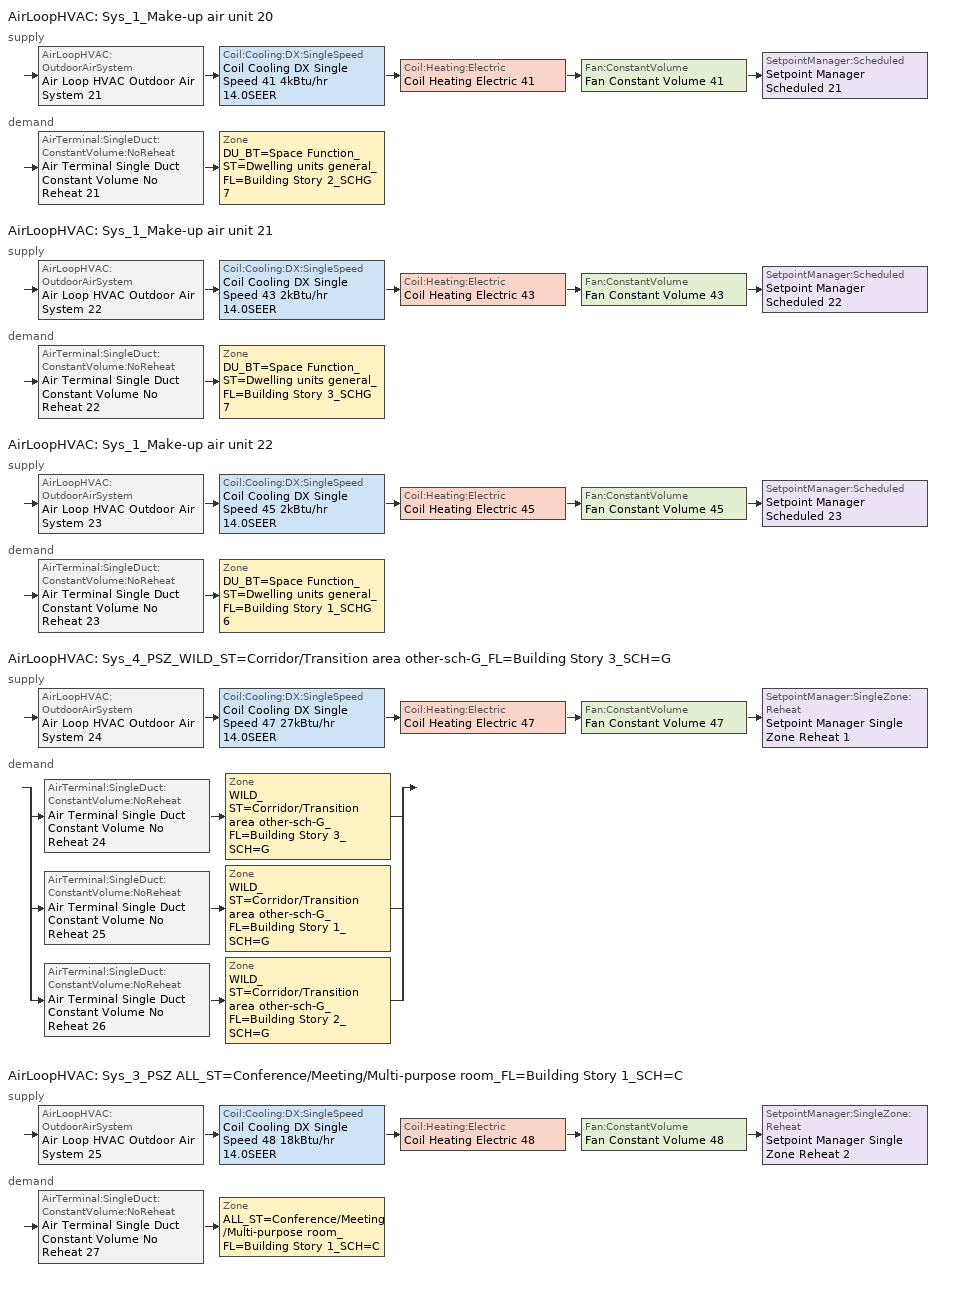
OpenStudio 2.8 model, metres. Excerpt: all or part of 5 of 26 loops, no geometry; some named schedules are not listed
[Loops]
AirLoopHVAC 'Sys_1_Make-up air unit 20'
 supply: AirLoopHVAC:OutdoorAirSystem 'Air Loop HVAC Outdoor Air System 21' > Coil:Cooling:DX:SingleSpeed 'Coil Cooling DX Single Speed 41 4kBtu/hr 14.0SEER' > Coil:Heating:Electric 'Coil Heating Electric 41' > Fan:ConstantVolume 'Fan Constant Volume 41' > SetpointManager:Scheduled 'Setpoint Manager Scheduled 21'
 demand: AirTerminal:SingleDuct:ConstantVolume:NoReheat 'Air Terminal Single Duct Constant Volume No Reheat 21' > Zone 'DU_BT=Space Function_ST=Dwelling units general_FL=Building Story 2_SCHG 7'
AirLoopHVAC 'Sys_1_Make-up air unit 21'
 supply: AirLoopHVAC:OutdoorAirSystem 'Air Loop HVAC Outdoor Air System 22' > Coil:Cooling:DX:SingleSpeed 'Coil Cooling DX Single Speed 43 2kBtu/hr 14.0SEER' > Coil:Heating:Electric 'Coil Heating Electric 43' > Fan:ConstantVolume 'Fan Constant Volume 43' > SetpointManager:Scheduled 'Setpoint Manager Scheduled 22'
 demand: AirTerminal:SingleDuct:ConstantVolume:NoReheat 'Air Terminal Single Duct Constant Volume No Reheat 22' > Zone 'DU_BT=Space Function_ST=Dwelling units general_FL=Building Story 3_SCHG 7'
AirLoopHVAC 'Sys_1_Make-up air unit 22'
 supply: AirLoopHVAC:OutdoorAirSystem 'Air Loop HVAC Outdoor Air System 23' > Coil:Cooling:DX:SingleSpeed 'Coil Cooling DX Single Speed 45 2kBtu/hr 14.0SEER' > Coil:Heating:Electric 'Coil Heating Electric 45' > Fan:ConstantVolume 'Fan Constant Volume 45' > SetpointManager:Scheduled 'Setpoint Manager Scheduled 23'
 demand: AirTerminal:SingleDuct:ConstantVolume:NoReheat 'Air Terminal Single Duct Constant Volume No Reheat 23' > Zone 'DU_BT=Space Function_ST=Dwelling units general_FL=Building Story 1_SCHG 6'
AirLoopHVAC 'Sys_4_PSZ_WILD_ST=Corridor/Transition area other-sch-G_FL=Building Story 3_SCH=G'
 supply: AirLoopHVAC:OutdoorAirSystem 'Air Loop HVAC Outdoor Air System 24' > Coil:Cooling:DX:SingleSpeed 'Coil Cooling DX Single Speed 47 27kBtu/hr 14.0SEER' > Coil:Heating:Electric 'Coil Heating Electric 47' > Fan:ConstantVolume 'Fan Constant Volume 47' > SetpointManager:SingleZone:Reheat 'Setpoint Manager Single Zone Reheat 1'
 demand: split
  | AirTerminal:SingleDuct:ConstantVolume:NoReheat 'Air Terminal Single Duct Constant Volume No Reheat 24' > Zone 'WILD_ST=Corridor/Transition area other-sch-G_FL=Building Story 3_SCH=G'
  | AirTerminal:SingleDuct:ConstantVolume:NoReheat 'Air Terminal Single Duct Constant Volume No Reheat 25' > Zone 'WILD_ST=Corridor/Transition area other-sch-G_FL=Building Story 1_SCH=G'
  | AirTerminal:SingleDuct:ConstantVolume:NoReheat 'Air Terminal Single Duct Constant Volume No Reheat 26' > Zone 'WILD_ST=Corridor/Transition area other-sch-G_FL=Building Story 2_SCH=G'
AirLoopHVAC 'Sys_3_PSZ ALL_ST=Conference/Meeting/Multi-purpose room_FL=Building Story 1_SCH=C'
 supply: AirLoopHVAC:OutdoorAirSystem 'Air Loop HVAC Outdoor Air System 25' > Coil:Cooling:DX:SingleSpeed 'Coil Cooling DX Single Speed 48 18kBtu/hr 14.0SEER' > Coil:Heating:Electric 'Coil Heating Electric 48' > Fan:ConstantVolume 'Fan Constant Volume 48' > SetpointManager:SingleZone:Reheat 'Setpoint Manager Single Zone Reheat 2'
 demand: AirTerminal:SingleDuct:ConstantVolume:NoReheat 'Air Terminal Single Duct Constant Volume No Reheat 27' > Zone 'ALL_ST=Conference/Meeting/Multi-purpose room_FL=Building Story 1_SCH=C'
[Sizing:Zone] Zone Cooling Design Supply Air Temperature Input Method=SupplyAirTemperature; Zone Cooling Design Supply Air Temperature {C}=13; Zone Cooling Design Supply Air Temperature Difference {deltaC}=11.11; Zone Heating Design Supply Air Temperature Input Method=SupplyAirTemperature; Zone Heating Design Supply Air Temperature {C}=43; Zone Heating Design Supply Air Temperature Difference {deltaC}=11.11; Zone Cooling Design Supply Air Humidity Ratio {kg-H2O/kg-air}=0.0085; Zone Heating Design Supply Air Humidity Ratio {kg-H2O/kg-air}=0.008; Zone Heating Sizing Factor=1.3; Zone Cooling Sizing Factor=1.1; Cooling Design Air Flow Method=DesignDay; Heating Design Air Flow Method=DesignDay; Account for Dedicated Outdoor Air System=No; Dedicated Outdoor Air System Control Strategy=NeutralSupplyAir; Dedicated Outdoor Air Low Setpoint Temperature for Design {C}=autosize; Dedicated Outdoor Air High Setpoint Temperature for Design {C}=autosize
DU_BT=Space Function_ST=Dwelling units general_FL=Building Story 2_SCHG 7; DU_BT=Space Function_ST=Dwelling units general_FL=Building Story 3_SCHG 7; DU_BT=Space Function_ST=Dwelling units general_FL=Building Story 1_SCHG 6; ALL_ST=Conference/Meeting/Multi-purpose room_FL=Building Story 1_SCH=C; WILD_ST=Corridor/Transition area other-sch-G_FL=Building Story 3_SCH=G; WILD_ST=Corridor/Transition area other-sch-G_FL=Building Story 1_SCH=G; WILD_ST=Corridor/Transition area other-sch-G_FL=Building Story 2_SCH=G
[Zone equipment]
DU_BT=Space Function_ST=Dwelling units general_FL=Building Story 2_SCHG 7: DU_BT=Space Function_ST=Dwelling units general_FL=Building Story 2_SCHG 7 PTAC, Zone HVAC Baseboard Convective Electric 21, Air Terminal Single Duct Constant Volume No Reheat 21
DU_BT=Space Function_ST=Dwelling units general_FL=Building Story 3_SCHG 7: DU_BT=Space Function_ST=Dwelling units general_FL=Building Story 3_SCHG 7 PTAC, Zone HVAC Baseboard Convective Electric 22, Air Terminal Single Duct Constant Volume No Reheat 22
DU_BT=Space Function_ST=Dwelling units general_FL=Building Story 1_SCHG 6: DU_BT=Space Function_ST=Dwelling units general_FL=Building Story 1_SCHG 6 PTAC, Zone HVAC Baseboard Convective Electric 23, Air Terminal Single Duct Constant Volume No Reheat 23
ALL_ST=Conference/Meeting/Multi-purpose room_FL=Building Story 1_SCH=C: Air Terminal Single Duct Constant Volume No Reheat 27, Zone HVAC Baseboard Convective Electric 27
WILD_ST=Corridor/Transition area other-sch-G_FL=Building Story 3_SCH=G: Air Terminal Single Duct Constant Volume No Reheat 24, Zone HVAC Baseboard Convective Electric 24
WILD_ST=Corridor/Transition area other-sch-G_FL=Building Story 1_SCH=G: Air Terminal Single Duct Constant Volume No Reheat 25, Zone HVAC Baseboard Convective Electric 25
WILD_ST=Corridor/Transition area other-sch-G_FL=Building Story 2_SCH=G: Air Terminal Single Duct Constant Volume No Reheat 26, Zone HVAC Baseboard Convective Electric 26
[AirLoopHVAC] Design Supply Air Flow Rate {m3/s}=AutoSize
Name | Availability Schedule
Sys_1_Make-up air unit 20 | Sys_1_Make-up air unit 20 Occ Sch
Sys_1_Make-up air unit 21 | Sys_1_Make-up air unit 21 Occ Sch
Sys_1_Make-up air unit 22 | Sys_1_Make-up air unit 22 Occ Sch
Sys_4_PSZ_WILD_ST=Corridor/Transition area other-sch-G_FL=Building Story 3_SCH=G | Sys_4_PSZ_WILD_ST=Corridor/Transition area other-sch-G_FL=Building Story 3_SCH=G Occ Sch
Sys_3_PSZ ALL_ST=Conference/Meeting/Multi-purpose room_FL=Building Story 1_SCH=C | Sys_3_PSZ ALL_ST=Conference/Meeting/Multi-purpose room_FL=Building Story 1_SCH=C Occ Sch
[Sizing:System] Design Outdoor Air Flow Rate {m3/s}=Autosize; Central Heating Maximum System Air Flow Ratio=1; Preheat Design Temperature {C}=7; Preheat Design Humidity Ratio {kg-H2O/kg-Air}=0.008; Precool Design Temperature {C}=13; Precool Design Humidity Ratio {kg-H2O/kg-Air}=0.008; Central Cooling Design Supply Air Temperature {C}=13; Central Heating Design Supply Air Temperature {C}=43; Sizing Option=NonCoincident; Central Cooling Design Supply Air Humidity Ratio {kg-H2O/kg-Air}=0.0085; Central Heating Design Supply Air Humidity Ratio {kg-H2O/kg-Air}=0.008; Cooling Design Air Flow Method=DesignDay; Cooling Design Air Flow Rate {m3/s}=0; Heating Design Air Flow Method=DesignDay; Heating Design Air Flow Rate {m3/s}=0; System Outdoor Air Method=ZoneSum; Zone Maximum Outdoor Air Fraction=1; Cooling Supply Air Flow Rate Per Floor Area {m3/s-m2}=0.00996765; Cooling Fraction of Autosized Cooling Supply Air Flow Rate=1; Cooling Supply Air Flow Rate Per Unit Cooling Capacity {m3/s-W}=3.94755e-05; Heating Supply Air Flow Rate Per Floor Area {m3/s-m2}=0.00996765; Heating Fraction of Autosized Heating Supply Air Flow Rate=1; Heating Fraction of Autosized Cooling Supply Air Flow Rate=1; Heating Supply Air Flow Rate Per Unit Heating Capacity {m3/s-W}=3.15882e-05; Cooling Design Capacity Method=CoolingDesignCapacity; Cooling Design Capacity {W}=autosize; Cooling Design Capacity Per Floor Area {W/m2}=234.7; Fraction of Autosized Cooling Design Capacity=1; Heating Design Capacity Method=HeatingDesignCapacity; Heating Design Capacity {W}=autosize; Heating Design Capacity Per Floor Area {W/m2}=157; Fraction of Autosized Heating Design Capacity=1; Central Cooling Capacity Control Method=OnOff
Name | Type of Load to Size On | 100% Outdoor Air in Cooling | 100% Outdoor Air in Heating
Sys_1_Make-up air unit 20; Sys_1_Make-up air unit 21; Sys_1_Make-up air unit 22 | VentilationRequirement | Yes | Yes
Sys_4_PSZ_WILD_ST=Corridor/Transition area other-sch-G_FL=Building Story 3_SCH=G; Sys_3_PSZ ALL_ST=Conference/Meeting/Multi-purpose room_FL=Building Story 1_SCH=C | Sensible | No | No
[Fan:ConstantVolume] Availability Schedule=Always On Discrete; Fan Total Efficiency=0.39975; Pressure Rise {Pa}=640; Maximum Flow Rate {m3/s}=AutoSize; Motor Efficiency=0.615
Fan Constant Volume 41; Fan Constant Volume 42; Fan Constant Volume 43; Fan Constant Volume 44; Fan Constant Volume 45; Fan Constant Volume 46; Fan Constant Volume 47; Fan Constant Volume 48
[Coil:Heating:Electric]
Name | Availability Schedule
Coil Heating Electric 41; Coil Heating Electric 43; Coil Heating Electric 45; Coil Heating Electric 47; Coil Heating Electric 48 | Always On Discrete
Coil Heating Electric 42; Coil Heating Electric 44; Coil Heating Electric 46 | ON_OFF_ALWAYS_OFF
[Coil:Cooling:DX:SingleSpeed] Availability Schedule=Always On Discrete; Rated Total Cooling Capacity {W}=autosize; Rated Sensible Heat Ratio=autosize; Rated Air Flow Rate {m3/s}=autosize; Rated Evaporator Fan Power Per Volume Flow Rate {W/(m3/s)}=773.3; Total Cooling Capacity Function of Temperature Curve=DXCOOL-NECB2011-REF-CAPFT; Total Cooling Capacity Function of Flow Fraction Curve=DXCOOL-NECB2011-REF-CAPFFLOW; Energy Input Ratio Function of Temperature Curve=DXCOOL-NECB2011-REF-COOLEIRFT; Energy Input Ratio Function of Flow Fraction Curve=DXCOOL-NECB2011-REF-COOLEIRFFLOW; Part Load Fraction Correlation Curve=DXCOOL-NECB2011-REF-COOLPLFFPLR; Condenser Type=AirCooled; Evaporative Condenser Effectiveness=0; Evaporative Condenser Air Flow Rate {m3/s}=Autosize; Evaporative Condenser Pump Rated Power Consumption {W}=Autosize; Crankcase Heater Capacity {W}=0; Maximum Outdoor Dry-Bulb Temperature for Crankcase Heater Operation {C}=0; Basin Heater Capacity {W/K}=0; Basin Heater Setpoint Temperature {C}=10
Name | Rated COP {W/W}
Coil Cooling DX Single Speed 41 4kBtu/hr 14.0SEER; Coil Cooling DX Single Speed 43 2kBtu/hr 14.0SEER; Coil Cooling DX Single Speed 45 2kBtu/hr 14.0SEER; Coil Cooling DX Single Speed 47 27kBtu/hr 14.0SEER; Coil Cooling DX Single Speed 48 18kBtu/hr 14.0SEER | 4.11713
Coil Cooling DX Single Speed 42 6kBtu/hr 11.0EER | 3.80183
Coil Cooling DX Single Speed 44 16kBtu/hr 9.3EER | 3.23448
Coil Cooling DX Single Speed 46 12kBtu/hr 10.0EER | 3.47513
[Controller:OutdoorAir] Minimum Outdoor Air Flow Rate {m3/s}=autosize; Maximum Outdoor Air Flow Rate {m3/s}=Autosize; Economizer Control Type=NoEconomizer; Economizer Control Action Type=ModulateFlow; Economizer Maximum Limit Dry-Bulb Temperature {C}=28; Economizer Maximum Limit Enthalpy {J/kg}=64000; Economizer Minimum Limit Dry-Bulb Temperature {C}=-100; Lockout Type=NoLockout; Minimum Limit Type=FixedMinimum; High Humidity Control=No
Name | Minimum Outdoor Air Schedule | Controller Mechanical Ventilation | Heat Recovery Bypass Control Type
Controller Outdoor Air 21 | Sys_1_Make-up air unit 20 Occ Sch | Controller Mechanical Ventilation 21 | BypassWhenWithinEconomizerLimits
Controller Outdoor Air 22 | Sys_1_Make-up air unit 21 Occ Sch | Controller Mechanical Ventilation 22 | BypassWhenWithinEconomizerLimits
Controller Outdoor Air 23 | Sys_1_Make-up air unit 22 Occ Sch | Controller Mechanical Ventilation 23 | BypassWhenWithinEconomizerLimits
Controller Outdoor Air 24 | Sys_4_PSZ_WILD_ST=Corridor/Transition area other-sch-G_FL=Building Story 3_SCH=G Occ Sch | Controller Mechanical Ventilation 24 | BypassWhenOAFlowGreaterThanMinimum
Controller Outdoor Air 25 | Sys_3_PSZ ALL_ST=Conference/Meeting/Multi-purpose room_FL=Building Story 1_SCH=C Occ Sch | Controller Mechanical Ventilation 25 | BypassWhenOAFlowGreaterThanMinimum
[Controller:MechanicalVentilation] Availability Schedule=Always On Discrete; System Outdoor Air Method=ZoneSum
Controller Mechanical Ventilation 21; Controller Mechanical Ventilation 22; Controller Mechanical Ventilation 23; Controller Mechanical Ventilation 24; Controller Mechanical Ventilation 25
[AirLoopHVAC:OutdoorAirSystem]
Name | Controller
Air Loop HVAC Outdoor Air System 21 | Controller Outdoor Air 21
Air Loop HVAC Outdoor Air System 22 | Controller Outdoor Air 22
Air Loop HVAC Outdoor Air System 23 | Controller Outdoor Air 23
Air Loop HVAC Outdoor Air System 24 | Controller Outdoor Air 24
Air Loop HVAC Outdoor Air System 25 | Controller Outdoor Air 25
[SetpointManager:Scheduled] Control Variable=Temperature
Name | Schedule
Setpoint Manager Scheduled 21 | Makeup-Air Unit Supply Air Temp 20
Setpoint Manager Scheduled 22 | Makeup-Air Unit Supply Air Temp 21
Setpoint Manager Scheduled 23 | Makeup-Air Unit Supply Air Temp 22
[ZoneHVAC:PackagedTerminalAirConditioner] Availability Schedule=Always On Discrete; Supply Air Flow Rate During Cooling Operation {m3/s}=Autosize; Supply Air Flow Rate During Heating Operation {m3/s}=Autosize; Supply Air Flow Rate When No Cooling or Heating is Needed {m3/s}=Autosize; Outdoor Air Flow Rate During Cooling Operation {m3/s}=1e-05; Outdoor Air Flow Rate During Heating Operation {m3/s}=1e-05; Outdoor Air Flow Rate When No Cooling or Heating is Needed {m3/s}=1e-05; Fan Placement=DrawThrough
Name | Supply Air Fan | Heating Coil | Cooling Coil
DU_BT=Space Function_ST=Dwelling units general_FL=Building Story 2_SCHG 7 PTAC | Fan Constant Volume 42 | Coil Heating Electric 42 | Coil Cooling DX Single Speed 42 6kBtu/hr 11.0EER
DU_BT=Space Function_ST=Dwelling units general_FL=Building Story 3_SCHG 7 PTAC | Fan Constant Volume 44 | Coil Heating Electric 44 | Coil Cooling DX Single Speed 44 16kBtu/hr 9.3EER
DU_BT=Space Function_ST=Dwelling units general_FL=Building Story 1_SCHG 6 PTAC | Fan Constant Volume 46 | Coil Heating Electric 46 | Coil Cooling DX Single Speed 46 12kBtu/hr 10.0EER
[ZoneHVAC:Baseboard:Convective:Electric] Availability Schedule=Always On Discrete; Nominal Capacity {W}=autosize; Efficiency=1
Zone HVAC Baseboard Convective Electric 21; Zone HVAC Baseboard Convective Electric 22; Zone HVAC Baseboard Convective Electric 23; Zone HVAC Baseboard Convective Electric 24; Zone HVAC Baseboard Convective Electric 25; Zone HVAC Baseboard Convective Electric 26; Zone HVAC Baseboard Convective Electric 27
[AirTerminal:SingleDuct:ConstantVolume:NoReheat] Availability Schedule=Always On Discrete; Maximum Air Flow Rate {m3/s}=AutoSize
Air Terminal Single Duct Constant Volume No Reheat 21; Air Terminal Single Duct Constant Volume No Reheat 22; Air Terminal Single Duct Constant Volume No Reheat 23; Air Terminal Single Duct Constant Volume No Reheat 24; Air Terminal Single Duct Constant Volume No Reheat 25; Air Terminal Single Duct Constant Volume No Reheat 26; Air Terminal Single Duct Constant Volume No Reheat 27
[SetpointManager:SingleZone:Reheat] Minimum Supply Air Temperature {C}=13; Maximum Supply Air Temperature {C}=43
Name | Control Zone
Setpoint Manager Single Zone Reheat 1 | WILD_ST=Corridor/Transition area other-sch-G_FL=Building Story 3_SCH=G
Setpoint Manager Single Zone Reheat 2 | ALL_ST=Conference/Meeting/Multi-purpose room_FL=Building Story 1_SCH=C
[Schedule:Ruleset]
Name | Default Day Schedule | Summer Design Day Schedule | Winter Design Day Schedule
ON_OFF_ALWAYS_OFF | Schedule Day 3
Makeup-Air Unit Supply Air Temp 20 | Makeup Air Unit Supply Air Temp Default 20
Makeup-Air Unit Supply Air Temp 21 | Makeup Air Unit Supply Air Temp Default 21
Makeup-Air Unit Supply Air Temp 22 | Makeup Air Unit Supply Air Temp Default 22
Sys_1_Make-up air unit 20 Occ Sch | Sys_1_Make-up air unit 20 Occ Sch Default | Sys_1_Make-up air unit 20 Occ Sch Summer Design Day | Sys_1_Make-up air unit 20 Occ Sch Winter Design Day
Sys_1_Make-up air unit 21 Occ Sch | Sys_1_Make-up air unit 21 Occ Sch Default | Sys_1_Make-up air unit 21 Occ Sch Summer Design Day | Sys_1_Make-up air unit 21 Occ Sch Winter Design Day
Sys_1_Make-up air unit 22 Occ Sch | Sys_1_Make-up air unit 22 Occ Sch Default | Sys_1_Make-up air unit 22 Occ Sch Summer Design Day | Sys_1_Make-up air unit 22 Occ Sch Winter Design Day
Sys_3_PSZ ALL_ST=Conference/Meeting/Multi-purpose room_FL=Building Story 1_SCH=C Occ Sch | Sys_3_PSZ ALL_ST=Conference/Meeting/Multi-purpose room_FL=Building Story 1_SCH=C Occ Sch Default | Sys_3_PSZ ALL_ST=Conference/Meeting/Multi-purpose room_FL=Building Story 1_SCH=C Occ Sch Summer Design Day | Sys_3_PSZ ALL_ST=Conference/Meeting/Multi-purpose room_FL=Building Story 1_SCH=C Occ Sch Winter Design Day
Sys_4_PSZ_WILD_ST=Corridor/Transition area other-sch-G_FL=Building Story 3_SCH=G Occ Sch | Sys_4_PSZ_WILD_ST=Corridor/Transition area other-sch-G_FL=Building Story 3_SCH=G Occ Sch Default | Sys_4_PSZ_WILD_ST=Corridor/Transition area other-sch-G_FL=Building Story 3_SCH=G Occ Sch Summer Design Day | Sys_4_PSZ_WILD_ST=Corridor/Transition area other-sch-G_FL=Building Story 3_SCH=G Occ Sch Winter Design Day
[Schedule:Day]
Schedule Day 3; wkdON_OFF_ALWAYS_OFF 1; satON_OFF_ALWAYS_OFF 1; sunON_OFF_ALWAYS_OFF 1: 1, 0, 0, 2, 0, 0, 3, 0, 0, 4, 0, 0, 5, 0, 0, 6, 0, 0, 7, 0, 0, 8, 0, 0, 9, 0, 0, 10, 0, 0, 11, 0, 0, 12, 0, 0, 13, 0, 0, 14, 0, 0, 15, 0, 0, 16, 0, 0, 17, 0, 0, 18, 0, 0, 19, 0, 0, 20, 0, 0, 21, 0, 0, 22, 0, 0, 23, 0, 0, 24, 0, 0
Makeup Air Unit Supply Air Temp Default 20; Makeup Air Unit Supply Air Temp Default 21; Makeup Air Unit Supply Air Temp Default 22: 24, 0, 20
Sys_1_Make-up air unit 20 Occ Sch Default; Sys_1_Make-up air unit 20 Occ Sch Winter Design Day; Sys_1_Make-up air unit 20 Occ Sch Summer Design Day; Sys_1_Make-up air unit 21 Occ Sch Default; Sys_1_Make-up air unit 21 Occ Sch Winter Design Day; Sys_1_Make-up air unit 21 Occ Sch Summer Design Day; Sys_1_Make-up air unit 22 Occ Sch Default; Sys_1_Make-up air unit 22 Occ Sch Winter Design Day; Sys_1_Make-up air unit 22 Occ Sch Summer Design Day; Sys_3_PSZ ALL_ST=Conference/Meeting/Multi-purpose room_FL=Building Story 1_SCH=C Occ Sch Winter Design Day; Sys_3_PSZ ALL_ST=Conference/Meeting/Multi-purpose room_FL=Building Story 1_SCH=C Occ Sch Summer Design Day; Sys_4_PSZ_WILD_ST=Corridor/Transition area other-sch-G_FL=Building Story 3_SCH=G Occ Sch Default; Sys_4_PSZ_WILD_ST=Corridor/Transition area other-sch-G_FL=Building Story 3_SCH=G Occ Sch Winter Design Day; Sys_4_PSZ_WILD_ST=Corridor/Transition area other-sch-G_FL=Building Story 3_SCH=G Occ Sch Summer Design Day: 24, 0, 1
Sys_3_PSZ ALL_ST=Conference/Meeting/Multi-purpose room_FL=Building Story 1_SCH=C Occ Sch Default: 9, 0, 0, 21, 0, 1, 24, 0, 0
Sys_3_PSZ ALL_ST=Conference/Meeting/Multi-purpose room_FL=Building Story 1_SCH=C Occ Sch Sunday: 9, 0, 0, 19, 0, 1, 24, 0, 0
[Schedule:Rule] Date Specification Type=DateRange; Start Month=1; Start Day=1; End Month=12; End Day=31
Name | Schedule Ruleset | Rule Order | Day Schedule | Apply Sunday | Apply Monday | Apply Tuesday | Apply Wednesday | Apply Thursday | Apply Friday | Apply Saturday
wkdON_OFF_ALWAYS_OFF rule | ON_OFF_ALWAYS_OFF | 2 | wkdON_OFF_ALWAYS_OFF 1 | No | Yes | Yes | Yes | Yes | Yes | No
satON_OFF_ALWAYS_OFFrule | ON_OFF_ALWAYS_OFF | 1 | satON_OFF_ALWAYS_OFF 1 | No | No | No | No | No | No | Yes
sunON_OFF_ALWAYS_OFFrule | ON_OFF_ALWAYS_OFF | 0 | sunON_OFF_ALWAYS_OFF 1 | Yes | No | No | No | No | No | No
Sys_3_PSZ ALL_ST=Conference/Meeting/Multi-purpose room_FL=Building Story 1_SCH=C Occ Sch Sunday Rule | Sys_3_PSZ ALL_ST=Conference/Meeting/Multi-purpose room_FL=Building Story 1_SCH=C Occ Sch | 0 | Sys_3_PSZ ALL_ST=Conference/Meeting/Multi-purpose room_FL=Building Story 1_SCH=C Occ Sch Sunday | Yes
[Schedule:Constant]
Always On Discrete: Value=1
[Curve:Biquadratic] Minimum Value of x=13; Maximum Value of x=24; Minimum Value of y=24; Maximum Value of y=46
Name | Coefficient1 Constant | Coefficient2 x | Coefficient3 x**2 | Coefficient4 y | Coefficient5 y**2 | Coefficient6 x*y
DXCOOL-NECB2011-REF-CAPFT | 0.867905 | 0.0142459 | 0.00055436 | -0.0075575 | 3.3e-05 | -0.0001918
DXCOOL-NECB2011-REF-COOLEIRFT | 0.116936 | 0.0284933 | -0.0004112 | 0.0214108 | 0.00016103 | -0.0006791
[Curve:Quadratic] Coefficient1 Constant=1; Coefficient2 x=0; Coefficient3 x**2=0; Minimum Value of x=0; Maximum Value of x=1
DXCOOL-NECB2011-REF-CAPFFLOW; DXCOOL-NECB2011-REF-COOLEIRFFLOW
[Curve:Cubic]
DXCOOL-NECB2011-REF-COOLPLFFPLR: Coefficient1 Constant=0.0277; Coefficient2 x=4.9151; Coefficient3 x**2=-8.184; Coefficient4 x**3=4.2702; Minimum Value of x=0.7; Maximum Value of x=1
